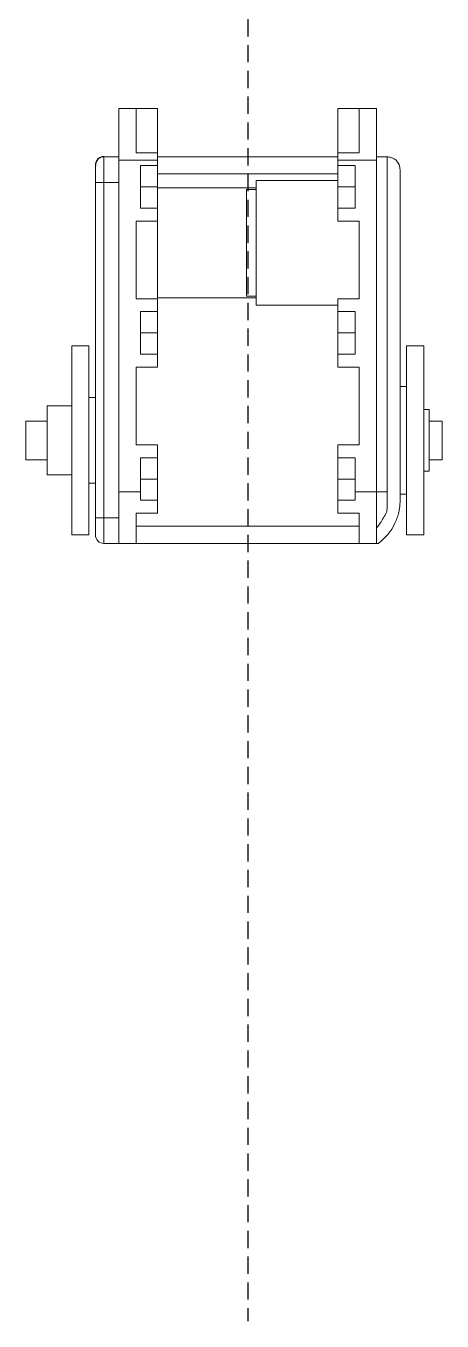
# Model space of a CAD drawing. Header units: millimetres. Extents: x 2045 to 5131, y -377 to 2192.
# Drawn here: x 2322.1 to 2370.6, y 703.6 to 854.3 of the extents above; entities that cross this region are included whole.
import ezdxf

# ---------------------------------------------------------------- set-up
doc = ezdxf.new("R2010")
doc.units = ezdxf.units.MM
doc.linetypes.add('ACISOTGL', pattern=[3, 2, -1])
doc.layers.add('Construction', color=1, linetype='ACISOTGL', lineweight=25)
doc.layers.add('RX-28', color=7, linetype='Continuous')

msp = doc.modelspace()

# ---------------------------------------------------------------- linework, layer by layer
at = {"layer": 'Construction'}
msp.add_line((2347.927, 933.104), (2347.927, 703.602), dxfattribs=at)
at = {"layer": 'RX-28', "color": 7, "linetype": 'Continuous', "lineweight": 15}
for p, q in [((2332.927, 844.703), (2334.927, 844.703)), ((2332.927, 844.703), (2332.927, 838.703)), ((2334.927, 844.703), (2334.927, 839.578)), ((2337.427, 844.703), (2334.927, 844.703)), ((2337.427, 844.703), (2334.927, 844.703)), ((2337.427, 844.703), (2335.427, 844.703)), ((2337.427, 844.703), (2335.427, 844.703)), ((2337.427, 844.703), (2337.427, 839.578)), ((2358.427, 844.703), (2360.927, 844.703)), ((2358.427, 844.703), (2358.427, 839.578)), ((2358.427, 844.703), (2360.427, 844.703)), ((2358.427, 844.703), (2360.927, 844.703)), ((2358.427, 844.703), (2360.427, 844.703)), ((2362.927, 844.703), (2360.927, 844.703)), ((2360.927, 844.703), (2360.927, 839.578)), ((2362.927, 844.703), (2362.927, 838.703)), ((2331.177, 839.103), (2331.177, 836.103)), ((2331.177, 839.103), (2332.927, 839.103)), ((2332.927, 838.703), (2337.427, 838.703)), ((2332.927, 838.703), (2332.927, 800.103)), ((2334.927, 839.578), (2337.427, 839.578)), ((2335.427, 838.078), (2335.427, 833.128)), ((2337.427, 838.078), (2335.427, 838.078)), ((2337.427, 839.578), (2337.427, 838.703)), ((2358.427, 839.103), (2337.427, 839.103)), ((2337.427, 838.703), (2337.427, 838.078)), ((2337.427, 835.703), (2337.427, 838.078)), ((2360.927, 839.578), (2358.427, 839.578)), ((2358.427, 839.578), (2358.427, 838.703)), ((2362.927, 838.703), (2358.427, 838.703)), ((2358.427, 838.703), (2358.427, 838.078)), ((2358.427, 838.078), (2360.427, 838.078)), ((2358.427, 836.353), (2358.427, 838.078)), ((2360.427, 838.078), (2360.427, 833.128)), ((2364.177, 839.103), (2362.927, 839.103)), ((2362.927, 838.703), (2362.927, 800.103)), ((2364.177, 836.103), (2364.177, 838.103)), ((2358.427, 837.103), (2337.427, 837.103)), ((2365.677, 837.602), (2365.677, 836.103)), ((2330.177, 836.103), (2331.177, 836.103)), ((2330.177, 836.103), (2330.177, 797.103)), ((2331.177, 836.103), (2332.927, 836.103)), ((2331.177, 836.103), (2331.177, 797.103)), ((2337.427, 835.603), (2335.427, 835.603)), ((2337.427, 835.503), (2337.427, 835.703)), ((2337.427, 835.503), (2337.427, 833.128)), ((2348.927, 835.503), (2337.427, 835.503)), ((2347.777, 822.893), (2347.777, 835.313)), ((2347.777, 835.313), (2348.927, 835.313)), ((2348.927, 821.853), (2348.927, 836.353)), ((2348.927, 836.353), (2358.427, 836.353)), ((2358.427, 836.353), (2358.427, 833.128)), ((2360.427, 835.603), (2358.427, 835.603)), ((2364.177, 834.103), (2364.177, 836.103)), ((2335.427, 833.128), (2337.427, 833.128)), ((2337.427, 833.128), (2337.427, 831.628)), ((2360.427, 833.128), (2358.427, 833.128)), ((2358.427, 833.128), (2358.427, 831.628)), ((2364.177, 833.103), (2364.177, 800.103)), ((2365.677, 832.602), (2365.677, 800.604)), ((2334.927, 831.628), (2334.927, 822.578)), ((2337.427, 831.628), (2334.927, 831.628)), ((2337.427, 831.628), (2337.427, 822.703)), ((2358.427, 831.628), (2360.927, 831.628)), ((2360.927, 831.628), (2360.927, 822.578)), ((2334.927, 822.578), (2337.427, 822.578)), ((2337.427, 822.703), (2348.927, 822.703)), ((2337.427, 822.578), (2337.427, 821.078)), ((2347.777, 822.893), (2348.927, 822.893)), ((2348.927, 821.853), (2358.427, 821.853)), ((2360.927, 822.578), (2358.427, 822.578)), ((2358.427, 822.578), (2358.427, 821.078)), ((2335.427, 821.078), (2335.427, 816.128)), ((2337.427, 821.078), (2335.427, 821.078)), ((2337.427, 821.078), (2337.427, 818.703)), ((2358.427, 821.078), (2360.427, 821.078)), ((2358.427, 821.078), (2358.427, 818.703)), ((2360.427, 821.078), (2360.427, 816.128)), ((2337.427, 818.603), (2335.427, 818.603)), ((2337.427, 818.503), (2337.427, 818.703)), ((2337.427, 818.503), (2337.427, 816.128)), ((2358.427, 818.703), (2358.427, 818.503)), ((2358.427, 818.603), (2360.427, 818.603)), ((2358.427, 818.503), (2358.427, 816.128)), ((2327.427, 795.103), (2327.427, 817.103)), ((2329.427, 817.103), (2329.427, 795.103)), ((2366.427, 817.103), (2366.427, 795.103)), ((2368.427, 795.103), (2368.427, 817.103)), ((2335.427, 816.128), (2337.427, 816.128)), ((2337.427, 816.128), (2337.427, 814.628)), ((2360.427, 816.128), (2358.427, 816.128)), ((2358.427, 816.128), (2358.427, 814.628)), ((2334.927, 814.628), (2334.927, 805.578)), ((2337.427, 814.628), (2334.927, 814.628)), ((2358.427, 814.628), (2360.927, 814.628)), ((2360.927, 814.628), (2360.927, 805.578)), ((2324.577, 802.103), (2324.577, 810.103)), ((2369.077, 802.503), (2369.077, 809.703)), ((2322.077, 803.853), (2322.077, 808.353)), ((2370.577, 803.853), (2370.577, 808.353)), ((2334.927, 805.578), (2337.427, 805.578)), ((2337.427, 805.578), (2337.427, 804.078)), ((2360.927, 805.578), (2358.427, 805.578)), ((2358.427, 805.578), (2358.427, 804.078)), ((2335.427, 804.078), (2335.427, 800.103)), ((2337.427, 804.078), (2335.427, 804.078)), ((2337.427, 804.078), (2337.427, 801.703)), ((2358.427, 804.078), (2360.427, 804.078)), ((2358.427, 804.078), (2358.427, 801.703)), ((2360.427, 804.078), (2360.427, 800.103)), ((2337.427, 801.603), (2335.427, 801.603)), ((2337.427, 801.503), (2337.427, 801.703)), ((2337.427, 801.503), (2337.427, 799.128)), ((2358.427, 801.703), (2358.427, 801.503)), ((2358.427, 801.603), (2360.427, 801.603)), ((2358.427, 801.503), (2358.427, 799.128)), ((2332.927, 800.103), (2332.927, 794.103)), ((2332.927, 800.103), (2335.427, 800.103)), ((2335.427, 799.128), (2335.427, 800.103)), ((2335.427, 799.128), (2337.427, 799.128)), ((2337.427, 799.128), (2337.427, 797.628)), ((2360.427, 799.128), (2358.427, 799.128)), ((2358.427, 799.128), (2358.427, 797.628)), ((2362.927, 800.103), (2360.427, 800.103)), ((2360.427, 799.128), (2360.427, 800.103)), ((2362.927, 800.103), (2362.927, 794.103)), ((2364.177, 800.103), (2362.927, 800.103)), ((2364.177, 798.246), (2364.177, 799.103)), ((2334.927, 797.628), (2334.927, 794.103)), ((2337.427, 797.628), (2334.927, 797.628)), ((2358.427, 797.628), (2360.927, 797.628)), ((2360.927, 797.628), (2360.927, 794.103)), ((2330.177, 797.103), (2331.177, 797.103)), ((2331.177, 797.103), (2331.177, 794.103)), ((2331.177, 797.103), (2332.927, 797.103)), ((2334.927, 796.103), (2360.927, 796.103)), ((2332.927, 794.103), (2331.177, 794.103)), ((2332.927, 794.103), (2334.927, 794.103)), ((2334.927, 794.103), (2360.927, 794.103)), ((2360.927, 794.103), (2362.927, 794.103))]:
    msp.add_line(p, q, dxfattribs=at)
at = {"layer": 'RX-28', "color": 7, "linetype": 'Continuous'}
msp.add_arc((2331.177, 838.103), 1, 90, 180, dxfattribs=at)
at = {"layer": 'RX-28', "color": 7, "linetype": 'Continuous', "lineweight": 15}
for centre, radius, start, end in [((2359.5, 799.103), 6.177, 305.95684, 334.68287), ((2331.177, 795.103), 1, 179.99999, 270)]:
    msp.add_arc(centre, radius, start, end, dxfattribs=at)
for points, knots in [([(2330.177, 838.103), (2330.177, 838.102), (2330.177, 838.101), (2330.177, 838.089), (2330.177, 838.069), (2330.177, 838.042), (2330.177, 838.007), (2330.177, 837.932), (2330.177, 837.787), (2330.177, 837.527), (2330.177, 837.209), (2330.177, 836.891), (2330.177, 836.602), (2330.177, 836.355), (2330.177, 836.187), (2330.177, 836.103)], [0, 0, 0, 0, 0.0403222, 0.0803171, 0.1201425, 0.159958, 0.1999236, 0.2401972, 0.3700419, 0.5000573, 0.629902, 0.7599174, 0.8400454, 0.9196463, 1, 1, 1, 1]), ([(2364.16, 839.087), (2364.237, 839.082), (2364.383, 839.074), (2364.642, 839.019), (2364.95, 838.898), (2365.173, 838.743), (2365.297, 838.598), (2365.322, 838.569)], [0, 0, 0, 0, 0.1677828, 0.3204249, 0.5757663, 0.9127774, 1, 1, 1, 1]), ([(2364.177, 838.103), (2364.177, 838.234), (2364.177, 838.497), (2364.177, 838.824), (2364.177, 839.031), (2364.177, 839.058), (2364.177, 839.068)], [0, 0, 0, 0, 0.2825843, 0.5651687, 0.847753, 1, 1, 1, 1]), ([(2365.322, 838.569), (2365.332, 838.557), (2365.394, 838.489), (2365.501, 838.318), (2365.622, 838.036), (2365.64, 837.81), (2365.651, 837.687)], [0, 0, 0, 0, 0.050132, 0.2955176, 0.6187189, 1, 1, 1, 1]), ([(2365.677, 837.602), (2365.671, 837.696), (2365.659, 837.895), (2365.595, 838.13), (2365.522, 838.256), (2365.502, 838.289)], [0, 0, 0, 0, 0.3971375, 0.8406945, 1, 1, 1, 1]), ([(2365.677, 836.103), (2365.677, 835.175), (2365.677, 834.285), (2365.677, 832.972), (2365.677, 832.603), (2365.677, 832.603)], [0, 0, 0, 0, 0.5, 0.5, 1, 1, 1, 1]), ([(2364.177, 833.103), (2364.177, 833.234), (2364.177, 833.497), (2364.177, 833.824), (2364.177, 834.031), (2364.177, 834.058), (2364.177, 834.068)], [0, 0, 0, 0, 0.2825844, 0.5651689, 0.8477533, 1, 1, 1, 1]), ([(2364.177, 799.103), (2364.177, 799.103), (2364.177, 799.125), (2364.177, 799.222), (2364.177, 799.298), (2364.177, 799.494), (2364.177, 799.612), (2364.177, 799.858), (2364.177, 799.985), (2364.177, 800.103)], [0, 0, 0, 0, 0.25, 0.25, 0.5, 0.5, 0.75, 0.75, 1, 1, 1, 1]), ([(2365.677, 799.103), (2365.676, 799.043), (2365.675, 798.924), (2365.667, 798.741), (2365.653, 798.553), (2365.633, 798.362), (2365.607, 798.167), (2365.573, 797.969), (2365.524, 797.729), (2365.453, 797.444), (2365.352, 797.117), (2365.231, 796.787), (2365.133, 796.571), (2365.084, 796.462)], [0, 0, 0, 0, 0.070877, 0.1420784, 0.2137175, 0.285906, 0.3587527, 0.4323636, 0.5068416, 0.6264285, 0.748243, 0.872652, 1, 1, 1, 1]), ([(2363.728, 797.103), (2363.88, 797.287), (2363.996, 797.483), (2364.145, 797.874), (2364.177, 798.068), (2364.177, 798.246)], [0, 0, 0, 0, 0.5, 0.5, 1, 1, 1, 1]), ([(2330.177, 797.103), (2330.177, 797.061), (2330.177, 796.977), (2330.177, 796.852), (2330.177, 796.728), (2330.177, 796.606), (2330.177, 796.485), (2330.177, 796.278), (2330.177, 795.997), (2330.177, 795.679), (2330.177, 795.419), (2330.177, 795.255), (2330.177, 795.161), (2330.177, 795.112), (2330.177, 795.106), (2330.177, 795.103)], [0, 0, 0, 0, 0.04032222, 0.08031714, 0.12014249, 0.15995801, 0.19992356, 0.24019724, 0.37004189, 0.50005725, 0.62990199, 0.75991743, 0.84004545, 0.91964627, 1, 1, 1, 1])]:
    msp.add_open_spline(points, degree=3, knots=knots, dxfattribs=at)
for points, degree in [([(2364.177, 839.068), (2364.177, 839.103)], 1), ([(2365.379, 838.494), (2365.302, 838.585)], 1), ([(2364.177, 834.068), (2364.177, 834.103)], 1), ([(2327.427, 817.103), (2329.427, 817.103)], 1), ([(2368.427, 817.103), (2366.427, 817.103)], 1), ([(2329.427, 811.103), (2330.177, 811.103)], 1), ([(2366.427, 812.353), (2365.677, 812.353)], 1), ([(2324.577, 810.103), (2327.427, 810.103)], 1), ([(2369.077, 809.703), (2368.427, 809.703)], 1), ([(2322.077, 808.353), (2324.577, 808.353)], 1), ([(2370.577, 808.353), (2369.077, 808.353)], 1), ([(2324.577, 803.853), (2322.077, 803.853)], 1), ([(2369.077, 803.853), (2370.577, 803.853)], 1), ([(2327.427, 802.103), (2324.577, 802.103)], 1), ([(2368.427, 802.503), (2369.077, 802.503)], 1), ([(2330.177, 801.103), (2329.427, 801.103)], 1), ([(2365.677, 800.603), (2365.677, 800.603), (2365.677, 800.043), (2365.677, 799.103)], 3), ([(2365.677, 799.853), (2366.427, 799.853)], 1), ([(2362.927, 795.92), (2363.253, 796.271), (2363.523, 796.67), (2363.728, 797.103)], 3), ([(2329.427, 795.103), (2327.427, 795.103)], 1), ([(2366.427, 795.103), (2368.427, 795.103)], 1), ([(2363.127, 794.103), (2363.127, 794.103), (2363.05, 794.103), (2362.927, 794.103)], 3)]:
    msp.add_open_spline(points, degree=degree, dxfattribs=at)

doc.saveas('drawing.dxf')
